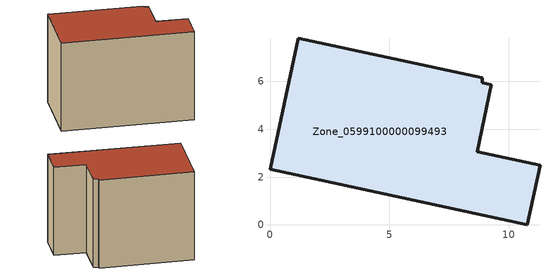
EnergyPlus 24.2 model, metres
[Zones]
Zone_0599100000099493
 floor ground (C_G): 0,2.33 1.18,7.81 8.88,6.15 8.87,5.95 9.27,5.86 8.67,3.06 11.3,2.49 10.77,0 z0
 wall outside (C_F): 1.18,7.81 0,2.33 10.77,0 11.3,2.49 8.67,3.06 9.27,5.86 8.87,5.95 8.88,6.15 1.18,7.81 z0:7.9
 roof outside (C_R): 9.27,5.86 8.87,5.95 8.88,6.15 1.18,7.81 0,2.33 10.77,0 11.3,2.49 8.67,3.06 z7.9
[BUILDING]
Pand.0599100000099493: North Axis=0; Terrain=City; Loads Convergence Tolerance Value=0.04; Temperature Convergence Tolerance Value=0.4; Solar Distribution=FullExterior; Maximum Number of Warmup Days=25; Minimum Number of Warmup Days=1
[Site:Location]
Rotterdam.The.Hague.AP_ZH_NLD Design_Conditions: Latitude=51.96; Longitude=4.45; Time Zone=1; Elevation=-4.5
[SITE:GROUNDTEMPERATURE:BUILDINGSURFACE]
18, 18, 18, 18, 18, 18, 18, 18, 18, 18, 18, 18
[MATERIAL] Thermal Absorptance=0.9; Solar Absorptance=0.7; Visible Absorptance=0.7
Name | Roughness | Thickness | Conductivity | Density | Specific Heat
G.TC.1975-1991 | MediumSmooth | 0.15 | 0.288461 | 540 | 1210
F.TC.1975-1991 | Rough | 0.3 | 0.230769 | 1920 | 840
R.TC.1975-1991 | MediumRough | 0.2 | 0.153846 | 1500 | 1000
[CONSTRUCTION]
C_G: G.TC.1975-1991
C_F: F.TC.1975-1991
C_R: R.TC.1975-1991
[ZONE]
Zone_0599100000099493: Type=1; Multiplier=1; Ceiling Height=Autocalculate; Volume=Autocalculate; Floor Area=autocalculate; Part of Total Floor Area=Yes
[ZONEINFILTRATION:DESIGNFLOWRATE]
Infil_Zone_0599100000099493: Zone or ZoneList or Space or SpaceList=Zone_0599100000099493; Schedule=AlwaysOn; Design Flow Rate Calculation Method=Flow/Area; Flow Rate per Floor Area=0.003; Constant Term Coefficient=1; Temperature Term Coefficient=0; Velocity Term Coefficient=0; Velocity Squared Term Coefficient=0
[HVACTEMPLATE:ZONE:IDEALLOADSAIRSYSTEM]
Zone_0599100000099493: Maximum Heating Supply Air Temperature=50; Minimum Cooling Supply Air Temperature=13; Maximum Heating Supply Air Humidity Ratio=0.0156; Minimum Cooling Supply Air Humidity Ratio=0.0077; Heating Limit=NoLimit; Cooling Limit=NoLimit; Dehumidification Control Type=ConstantSensibleHeatRatio; Cooling Sensible Heat Ratio=0.7; Dehumidification Setpoint=60; Humidification Control Type=None; Humidification Setpoint=30; Outdoor Air Method=None; Outdoor Air Flow Rate per Person=0.00944; Outdoor Air Flow Rate per Zone Floor Area=0; Outdoor Air Flow Rate per Zone=0; Demand Controlled Ventilation Type=None; Outdoor Air Economizer Type=NoEconomizer; Heat Recovery Type=None; Sensible Heat Recovery Effectiveness=0.7; Latent Heat Recovery Effectiveness=0.65
[ZONECONTROL:THERMOSTAT]
ThermostatControl_Zone_0599100000099493: Zone or ZoneList=Zone_0599100000099493; Control Type Schedule=DualSetpointControlType; Control 1=Thermostat_Zone_0599100000099493; Temperature Difference Between Cutout And Setpoint=0
[THERMOSTATSETPOINT:DUALSETPOINT]
Thermostat_Zone_0599100000099493: Heating Setpoint Temperature Schedule=HeatingSetpoint_Zone_0599100000099493; Cooling Setpoint Temperature Schedule=CoolingSetpoint_Zone_0599100000099493
[SCHEDULE:COMPACT]
HeatingSetpoint_Zone_0599100000099493: Through: 12/31, For: AllDays, Until: 24:00, 21
CoolingSetpoint_Zone_0599100000099493: Through: 12/31, For: AllDays, Until: 24:00, 24
DualSetpointControlType: Through: 12/31, For: AllDays, Until: 24:00, 4
AlwaysOn: Through: 12/31, For: AllDays, Until: 24:00, 1
